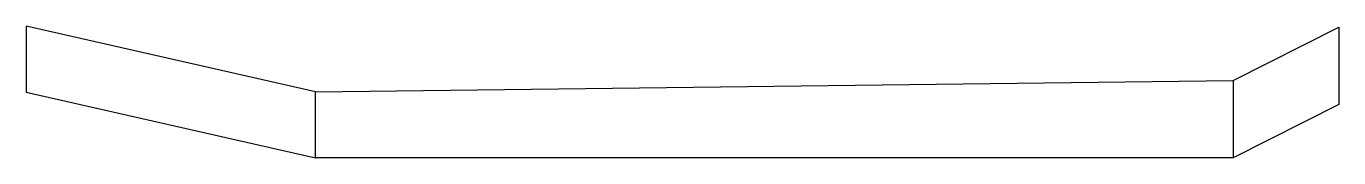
# Model space of a CAD drawing. Header units: millimetres. Extents: x 984 to 4242, y 1940 to 2265.
import ezdxf

# ---------------------------------------------------------------- set-up
doc = ezdxf.new("R2010")
doc.units = ezdxf.units.MM

msp = doc.modelspace()

# ---------------------------------------------------------------- linework, layer by layer
for p, q in [((1702, 2103.2), (983.6, 2265.5)), ((983.6, 2265.5), (983.6, 2101.8)), ((3979.9, 2131.4), (4242.2, 2263.7)), ((4242.2, 2263.7), (4242.2, 2071.9)), ((983.6, 2101.8), (1702, 1939.6)), ((4242.2, 2071.9), (3979.9, 1939.6))]:
    msp.add_line(p, q)
msp.add_lwpolyline([(1702, 2103.2), (3979.9, 2131.4), (3979.9, 1939.6), (1702, 1939.6)], close=True)

doc.saveas('drawing.dxf')
